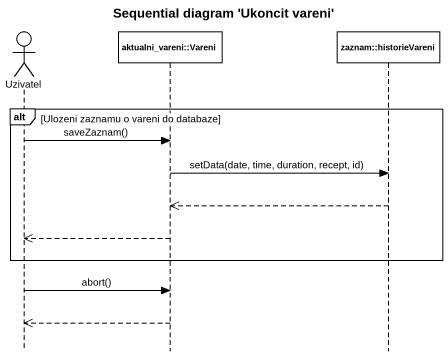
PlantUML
@startuml
title Sequential diagram 'Ukoncit vareni'
hide footbox
actor Uzivatel
participant "aktualni_vareni::Vareni" as aktualni_vareni_Vareni
participant "zaznam::historieVareni" as zaznam_historieVareni

alt Ulozeni zaznamu o vareni do databaze
  Uzivatel -> aktualni_vareni_Vareni : saveZaznam()
  aktualni_vareni_Vareni -> zaznam_historieVareni : setData(date, time, duration, recept, id)
  zaznam_historieVareni -->> aktualni_vareni_Vareni
  aktualni_vareni_Vareni -->> Uzivatel
end
Uzivatel -> aktualni_vareni_Vareni : abort()
aktualni_vareni_Vareni -->> Uzivatel
@enduml
